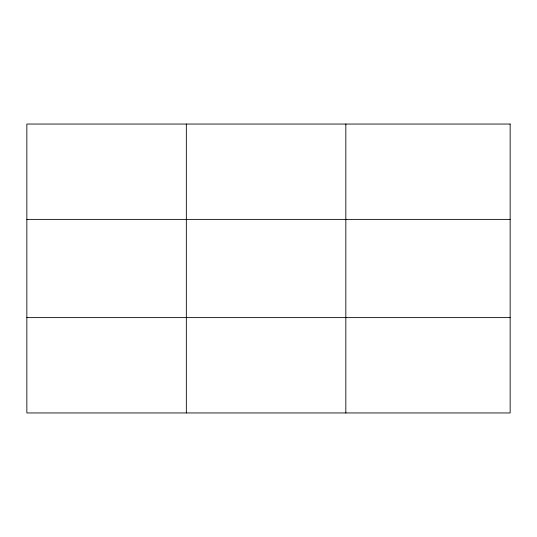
<?xml version="1.0" encoding="UTF-8"?>
<svg xmlns="http://www.w3.org/2000/svg" width="537" height="537" viewBox="0 0 537 537"><rect width="100%" height="100%" fill="white"/><g stroke="black" fill="none" stroke-linecap="round" stroke-linejoin="round"><path stroke-width="0.81" d="M186.339 412.953L186.339 124.047M345.828 412.953L345.828 124.047M26.85 219.385L510.15 219.385M26.85 317.615L510.15 317.615M510.15 124.047L26.85 124.047L26.85 412.953L510.15 412.953L510.15 124.047"/></g></svg>
